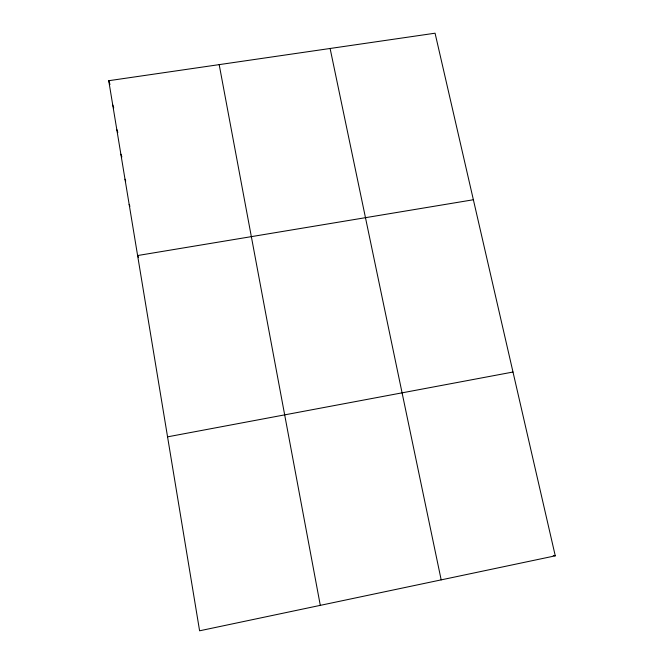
<?xml version="1.0" encoding="UTF-8"?>
<svg xmlns="http://www.w3.org/2000/svg" width="664" height="664" viewBox="0 0 664 664"><rect width="100%" height="100%" fill="white"/><g stroke="black" fill="none" stroke-linecap="round" stroke-linejoin="round"><path stroke-width="1" d="M555.27 555.826L199.598 630.8L108.73 80.709L435.069 33.2L555.27 555.826L553.236 555.453M167.56 436.846L512.998 372.031M473.374 199.756L137.606 255.54L138.403 257.292M129.156 204.404L129.928 206.288M124.998 179.197L125.712 181.048M120.873 154.222L121.885 156.961M116.789 129.488L117.827 132.41M112.739 104.987L113.727 107.842M108.73 80.709L109.983 84.453M330.108 48.48L441.178 579.88M219.186 64.632L320.297 605.361"/></g></svg>
